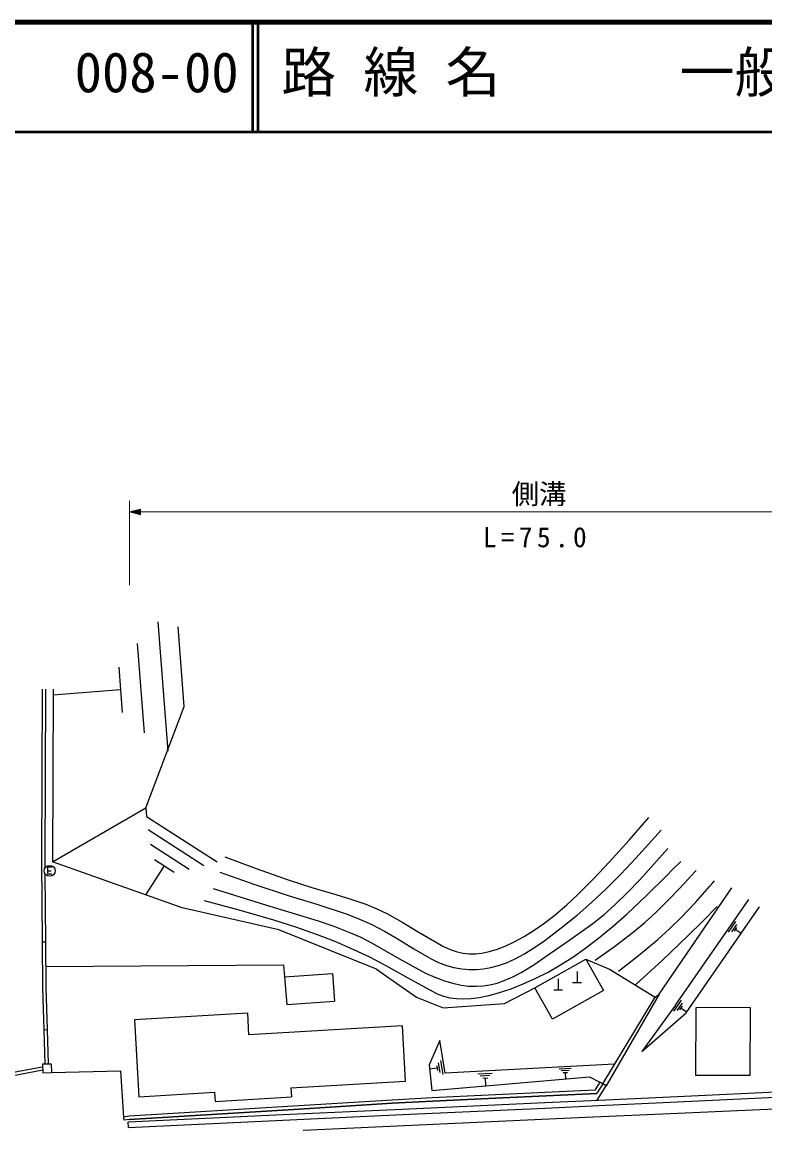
# Model space of a CAD drawing. Units: millimetres, scale not verified. Extents: x 40000 to 680000, y 20000 to 380000.
# Drawn here: x 156728 to 224508, y 279031 to 380000 of the extents above; entities that cross this region are included whole.
import ezdxf
from ezdxf.enums import TextEntityAlignment as Align

# ---------------------------------------------------------------- set-up
doc = ezdxf.new("R2010")
doc.units = ezdxf.units.MM
doc.header["$LTSCALE"] = 1000
for name, color, linetype, lineweight in [('M-BGD', 7, 'Continuous', 25), ('M-STR-HTXT', 7, 'Continuous', 13), ('M-TTL', 2, 'Continuous', 140), ('M-TTL-LINE', 7, 'Continuous', 50), ('M-TTL-TXT', 7, 'Continuous', 13)]:
    doc.layers.add(name, color=color, linetype=linetype, lineweight=lineweight)
doc.styles.add('ＭＳ ゴシック', font='')
doc.styles.get('ＭＳ ゴシック').set_extended_font_data('MS Gothic')

msp = doc.modelspace()

# ---------------------------------------------------------------- linework, layer by layer
at = {"layer": 'M-BGD'}
for p, q in [((169097, 325286), (170018, 313481)), ((171527, 317570), (170960, 324840)), ((167887, 315165), (167251, 323322)), ((165540, 321159), (165864, 317007)), ((158557, 319139), (158489, 303411)), ((158857, 319137), (158789, 303410)), ((159557, 319134), (159489, 303407)), ((165702, 319083), (159532, 318602)), ((168019, 308331), (171527, 317570)), ((159489, 303407), (168019, 308331)), ((168019, 308331), (168079, 307539)), ((168079, 307539), (174515, 303378)), ((212115, 305379), (213912, 307436)), ((168224, 306344), (173321, 303049)), ((213891, 304991), (215035, 306271)), ((171972, 302704), (168450, 304981)), ((210304, 303361), (212115, 305379)), ((212738, 303722), (213891, 304991)), ((214387, 303165), (215659, 304602)), ((158489, 303411), (158568, 296095)), ((158789, 303415), (158796, 302796)), ((171342, 299192), (159489, 303407)), ((169696, 303032), (167974, 300368)), ((168800, 303611), (170592, 302452)), ((175218, 303852), (178095, 302770)), ((208896, 301858), (210304, 303361)), ((211376, 302276), (212738, 303722)), ((213106, 301760), (214387, 303165)), ((216149, 302739), (216837, 303437)), ((158801, 302339), (158868, 296098)), ((159438, 302897), (159048, 302897)), ((159048, 302897), (159048, 302287)), ((159048, 302572), (159378, 302572)), ((159048, 302287), (159438, 302287)), ((174780, 302455), (177880, 301358)), ((178095, 302770), (180997, 301743)), ((209987, 300888), (211376, 302276)), ((213719, 300319), (215459, 302043)), ((215459, 302043), (216149, 302739)), ((217192, 301473), (217715, 302040)), ((217715, 302040), (218237, 302609)), ((174176, 300945), (178932, 299467)), ((177880, 301358), (181001, 300317)), ((180997, 301743), (183157, 301056)), ((183157, 301056), (185348, 300422)), ((207452, 300405), (208896, 301858)), ((208697, 299692), (209987, 300888)), ((211974, 300584), (213106, 301760)), ((214866, 291318), (221504, 301015)), ((215905, 300113), (217192, 301473)), ((218172, 299684), (219464, 301148)), ((219464, 301148), (219687, 301406)), ((219687, 301406), (219916, 301671)), ((173346, 299880), (176515, 299020)), ((181001, 300317), (183702, 299500)), ((185348, 300422), (186726, 300002)), ((186726, 300002), (188085, 299525)), ((206439, 299462), (207452, 300405)), ((210813, 299465), (211974, 300584)), ((211951, 298653), (213719, 300319)), ((214579, 298798), (215905, 300113)), ((216349, 290303), (223031, 299958)), ((180144, 297186), (171342, 299192)), ((176515, 299020), (179682, 298099)), ((178932, 299467), (183736, 298011)), ((183702, 299500), (186379, 298627)), ((188085, 299525), (189086, 299107)), ((189086, 299107), (190061, 298634)), ((205379, 298558), (206439, 299462)), ((207367, 298540), (208697, 299692)), ((209834, 298600), (210813, 299465)), ((216846, 298271), (218172, 299684)), ((217336, 289620), (224018, 299276)), ((218835, 297982), (220154, 299329)), ((179682, 298099), (181668, 297461)), ((183736, 298011), (185159, 297527)), ((186379, 298627), (187518, 298174)), ((187518, 298174), (188643, 297662)), ((190061, 298634), (191470, 297858)), ((204440, 297832), (205379, 298558)), ((205922, 297367), (207367, 298540)), ((208818, 297782), (209834, 298600)), ((210657, 297509), (211951, 298653)), ((212498, 296983), (213554, 297864)), ((213554, 297864), (214579, 298798)), ((215818, 297269), (216846, 298271)), ((217507, 296657), (218835, 297982)), ((221184, 296963), (221864, 297945)), ((189052, 293615), (180144, 297186)), ((181668, 297461), (183647, 296762)), ((185159, 297527), (186556, 296989)), ((186556, 296989), (187630, 296514)), ((188643, 297662), (189798, 297068)), ((189798, 297068), (190939, 296413)), ((191470, 297858), (192877, 297014)), ((192877, 297014), (194012, 296323)), ((202539, 296578), (203450, 297144)), ((203450, 297144), (204440, 297832)), ((204413, 296220), (205922, 297367)), ((206723, 296269), (208818, 297782)), ((209329, 296415), (210657, 297509)), ((210782, 295673), (212498, 296983)), ((214755, 296317), (215818, 297269)), ((221923, 297678), (221454, 296999)), ((221725, 297059), (221964, 297405)), ((221845, 297232), (222358, 296877)), ((158568, 296095), (158868, 296097)), ((158568, 296095), (158598, 291888)), ((158868, 296097), (158898, 291893)), ((183647, 296762), (185320, 296111)), ((185320, 296111), (186975, 295403)), ((187630, 296514), (188677, 295986)), ((188677, 295986), (191094, 294583)), ((190939, 296413), (192486, 295443)), ((194012, 296323), (195178, 295683)), ((200808, 295696), (201583, 296056)), ((201583, 296056), (202539, 296578)), ((203471, 295567), (204413, 296220)), ((204548, 294772), (206723, 296269)), ((208169, 295533), (209329, 296415)), ((212974, 294845), (214755, 296317)), ((215136, 294406), (217507, 296657)), ((186975, 295403), (188437, 294714)), ((192486, 295443), (194056, 294529)), ((195178, 295683), (195800, 295407)), ((195800, 295407), (196432, 295192)), ((196432, 295192), (196971, 295069)), ((196971, 295069), (197517, 295006)), ((197517, 295006), (198099, 295005)), ((198099, 295005), (198686, 295065)), ((198686, 295065), (199353, 295199)), ((199353, 295199), (200020, 295394)), ((200020, 295394), (200808, 295696)), ((201717, 294549), (202502, 294969)), ((202502, 294969), (203471, 295567)), ((206976, 294701), (208169, 295533)), ((209027, 294408), (210782, 295673)), ((211152, 293417), (212974, 294845)), ((158884, 293851), (180568, 294003)), ((180568, 294003), (180662, 292902)), ((188437, 294714), (189866, 293975)), ((189866, 293975), (192211, 292646)), ((191094, 294583), (193544, 293231)), ((194056, 294529), (194737, 294213)), ((194737, 294213), (195455, 293948)), ((195455, 293948), (196138, 293761)), ((199500, 293740), (200214, 293934)), ((200214, 293934), (200917, 294188)), ((200917, 294188), (201717, 294549)), ((202264, 293304), (203414, 294008)), ((203414, 294008), (204548, 294772)), ((203525, 291910), (208177, 294524)), ((204718, 293342), (205865, 293997)), ((205865, 293997), (206976, 294701)), ((208177, 294524), (209782, 291668)), ((208177, 294524), (210317, 293614)), ((212722, 292199), (215136, 294406)), ((180662, 292902), (180876, 290388)), ((180672, 292902), (185044, 293209)), ((185044, 293209), (185220, 290692)), ((189052, 293615), (192726, 291033)), ((193544, 293231), (194385, 292858)), ((194385, 292858), (195264, 292535)), ((196138, 293761), (196842, 293631)), ((196842, 293631), (197511, 293567)), ((197511, 293567), (198187, 293563)), ((198187, 293563), (198843, 293621)), ((198843, 293621), (199500, 293740)), ((200726, 292560), (201502, 292903)), ((201502, 292903), (202264, 293304)), ((203606, 292775), (204718, 293342)), ((207366, 293377), (207366, 292377)), ((210317, 293614), (214499, 291043)), ((158598, 291888), (158721, 288078)), ((158898, 291893), (159021, 288088)), ((192211, 292646), (194607, 291359)), ((195264, 292535), (196023, 292313)), ((196023, 292313), (196796, 292150)), ((196796, 292150), (197485, 292063)), ((197485, 292063), (198182, 292036)), ((198182, 292036), (198792, 292070)), ((198792, 292070), (199401, 292164)), ((199401, 292164), (200065, 292331)), ((200065, 292331), (200726, 292560)), ((200194, 291432), (201343, 291819)), ((200734, 290465), (203525, 291910)), ((201343, 291819), (202465, 292261)), ((202465, 292261), (203606, 292775)), ((205130, 289054), (203525, 291910)), ((205638, 292730), (205638, 291730)), ((206963, 292377), (207768, 292377)), ((192726, 291033), (195142, 290080)), ((194607, 291359), (195172, 291150)), ((195172, 291150), (195751, 291000)), ((195751, 291000), (196352, 290912)), ((196352, 290912), (196974, 290882)), ((196974, 290882), (197695, 290913)), ((197695, 290913), (198422, 291006)), ((198422, 291006), (199311, 291189)), ((199311, 291189), (200194, 291432)), ((209782, 291668), (205130, 289054)), ((205235, 291730), (206040, 291730)), ((209713, 283139), (214499, 291043)), ((209713, 283139), (214499, 291043)), ((214866, 291318), (210014, 282958)), ((214499, 291043), (214866, 291318)), ((180876, 290388), (185220, 290692)), ((195142, 290080), (200734, 290465)), ((216349, 290303), (213292, 286090)), ((216215, 289783), (216895, 290765)), ((216954, 290498), (216485, 289819)), ((216756, 289880), (216995, 290225)), ((216876, 290052), (217389, 289697)), ((218218, 283897), (218232, 290102)), ((218232, 290129), (223158, 290118)), ((223158, 290118), (223144, 283885)), ((177311, 289598), (166968, 288992)), ((166968, 288992), (167380, 281967)), ((177427, 287623), (177311, 289598)), ((213292, 286090), (217336, 289620)), ((158721, 288078), (159021, 288086)), ((158721, 288078), (158799, 284961)), ((159021, 288086), (159099, 284969)), ((191429, 288444), (177427, 287623)), ((191725, 283394), (191429, 288444)), ((194847, 287101), (193883, 284877)), ((195330, 284124), (194847, 287101)), ((158583, 284956), (159383, 284976)), ((158583, 284956), (158603, 284156)), ((159383, 284976), (159403, 284176)), ((193883, 284877), (194118, 282545)), ((194572, 284796), (194645, 284347)), ((194882, 284165), (194739, 285047)), ((194922, 285278), (195129, 284001)), ((210800, 284934), (195330, 284124)), ((151303, 283340), (158565, 284703)), ((151359, 283045), (158621, 284408)), ((158603, 284156), (159403, 284176)), ((159403, 284176), (165743, 284338)), ((166000, 280111), (165743, 284338)), ((194608, 284572), (193941, 284463)), ((194118, 282545), (208495, 283789)), ((198317, 284056), (199608, 284123)), ((199419, 283895), (198526, 283848)), ((205727, 284499), (206820, 284556)), ((206659, 284363), (205904, 284324)), ((206100, 284161), (206484, 284181)), ((206292, 284171), (206322, 283600)), ((208495, 283789), (209460, 283300)), ((223144, 283885), (218222, 283896)), ((181252, 282780), (191725, 283394)), ((181252, 282780), (181301, 281949)), ((198758, 283656), (199212, 283679)), ((198985, 283667), (199020, 282992)), ((209460, 283300), (208993, 282563)), ((209713, 283139), (209168, 282280)), ((209194, 281657), (210014, 282958)), ((209713, 283139), (209460, 283300)), ((210014, 282958), (209713, 283139)), ((216523, 281998), (238469, 283026)), ((167380, 281967), (174285, 282372)), ((174285, 282372), (174334, 281541)), ((174334, 281541), (181301, 281949)), ((194154, 281870), (190482, 281662)), ((199916, 282141), (194154, 281870)), ((199930, 281841), (194169, 281571)), ((194169, 281571), (199930, 281841)), ((208993, 282563), (199916, 282141)), ((209162, 282271), (199930, 281841)), ((199930, 281841), (209162, 282271)), ((209332, 281664), (216523, 281998)), ((216547, 281498), (238493, 282527)), ((166528, 279877), (182000, 280823)), ((181981, 281122), (174006, 280631)), ((182000, 280823), (174024, 280332)), ((180501, 280336), (191417, 280833)), ((190482, 281662), (181981, 281122)), ((190500, 281362), (182000, 280823)), ((182000, 280823), (190500, 281362)), ((194169, 281571), (190500, 281362)), ((190500, 281362), (194169, 281571)), ((191417, 280833), (204433, 281423)), ((191440, 280334), (204457, 280923)), ((204433, 281423), (209332, 281664)), ((204457, 280923), (209356, 281164)), ((209356, 281164), (216547, 281498)), ((237507, 281396), (216559, 280421)), ((166499, 280176), (166002, 280112)), ((166040, 279814), (166002, 280112)), ((166528, 279877), (166040, 279814)), ((166404, 279665), (180501, 280336)), ((166428, 279166), (180524, 279836)), ((174006, 280631), (166499, 280176)), ((174024, 280332), (166528, 279877)), ((180524, 279836), (191440, 280334)), ((207475, 280036), (182384, 278896)), ((216559, 280421), (207475, 280036)), ((166428, 279166), (166404, 279665))]:
    msp.add_line(p, q, dxfattribs=at)
msp.add_circle((159243, 302572), 498, dxfattribs=at)
at = {"layer": 'M-STR-HTXT'}
for p, q in [((166528, 328639), (166528, 336313)), ((167528, 335563), (166528, 335313)), ((166528, 335313), (167528, 335063)), ((166528, 335313), (250910, 335313)), ((166630, 335313), (167503, 335526)), ((167503, 335100), (166633, 335313)), ((166733, 335313), (167465, 335488)), ((167465, 335138), (166733, 335313)), ((166833, 335313), (167428, 335450)), ((167428, 335176), (166833, 335313)), ((166935, 335313), (167390, 335413)), ((167390, 335213), (166935, 335313)), ((167035, 335313), (167353, 335376)), ((167353, 335250), (167035, 335313)), ((167138, 335313), (167315, 335338)), ((167315, 335313), (167138, 335313)), ((167315, 335288), (167138, 335313)), ((167315, 335338), (167315, 335288)), ((167353, 335376), (167353, 335250)), ((167390, 335413), (167390, 335213)), ((167428, 335450), (167428, 335176)), ((167465, 335488), (167465, 335138)), ((167503, 335526), (167503, 335100)), ((167528, 335063), (167528, 335563))]:
    msp.add_line(p, q, dxfattribs=at)
at = {"layer": 'M-TTL'}
msp.add_line((680000, 380000), (40000, 380000), dxfattribs=at)
at = {"layer": 'M-TTL-LINE'}
for p, q in [((177750, 380000), (177750, 370000)), ((178250, 380000), (178250, 370000)), ((40000, 370000), (680000, 370000))]:
    msp.add_line(p, q, dxfattribs=at)

# ---------------------------------------------------------------- texts
at = {"layer": 'M-STR-HTXT', "style": 'ＭＳ ゴシック'}
msp.add_text('側溝', height=1833, dxfattribs=at).set_placement((201405, 335490), align=Align.BOTTOM_LEFT)
at = {"layer": 'M-STR-HTXT', "insert": (198770, 332064), "char_height": 1833, "attachment_point": 7, "style": 'ＭＳ ゴシック'}
msp.add_mtext('\\T1.32;L=75.0', dxfattribs=at)
at = {"layer": 'M-TTL-TXT', "style": 'ＭＳ ゴシック'}
for s, p in [('路 線 名', (180380, 372500)), ('一般県道木部柳井線', (216734, 372500)), ('008-00', (161521, 372500))]:
    msp.add_text(s, height=3666, dxfattribs=at).set_placement(p, align=Align.BOTTOM_LEFT)

doc.saveas('drawing.dxf')
